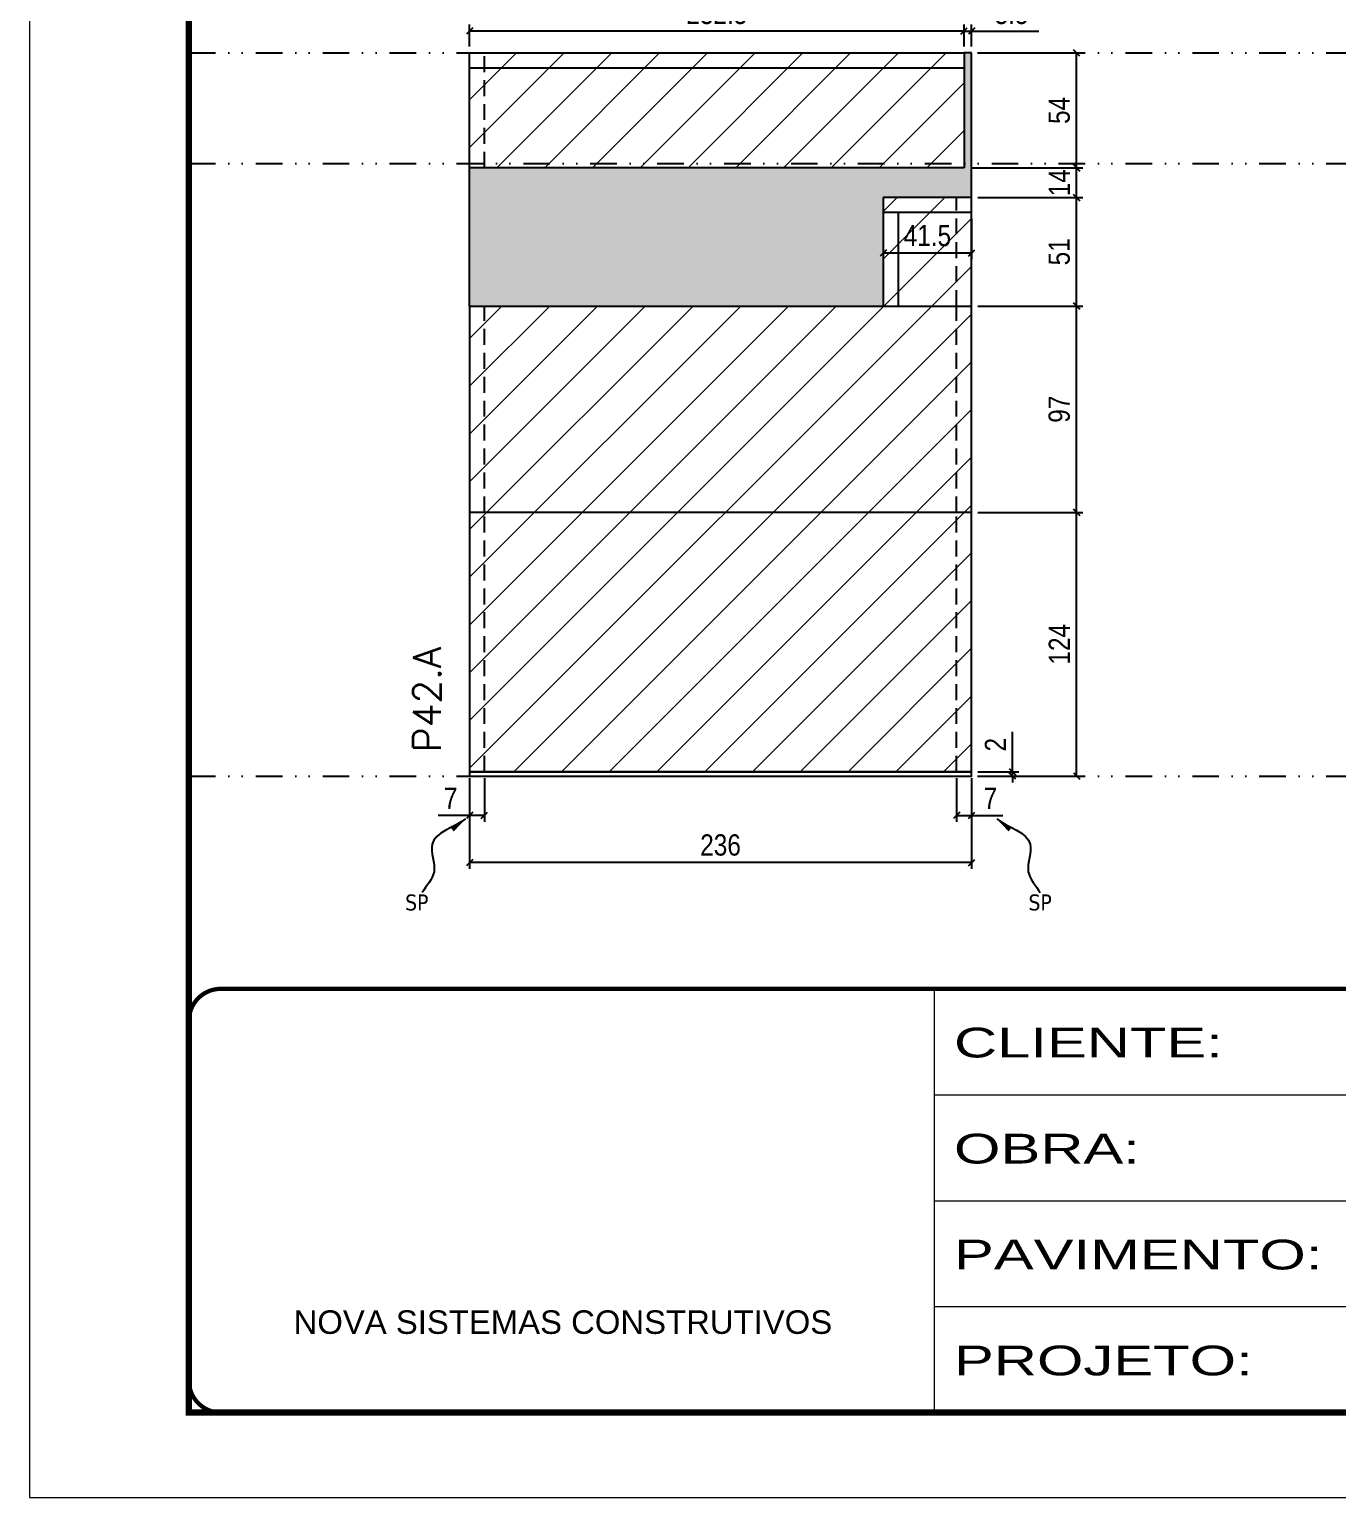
# Model space of a CAD drawing. Extents: x 14400 to 24104, y -21631 to 6985.
# Drawn here: x 19168 to 19783, y -5551 to -4861 of the extents above; entities that cross this region are included whole.
import ezdxf

# ---------------------------------------------------------------- set-up
doc = ezdxf.new("R2010")
doc.units = 0
for name, pattern in [('CONTINUO', [0]), ('DASHED', [0.75, 0.5, -0.25]), ('DIVIDE2', [0.625, 0.25, -0.125, 0, -0.125, 0, -0.125]), ('HIDDEN', [0.375, 0.25, -0.125])]:
    doc.linetypes.add(name, pattern=pattern)
for name, color, linetype in [('COTA', 241, 'Continuous'), ('Nível', 160, 'Continuous'), ('Painéis', 200, 'Continuous'), ('SARR_2.2x7', 40, 'Continuous'), ('texto', 7, 'Continuous')]:
    doc.layers.add(name, color=color, linetype=linetype)
for name, color, linetype, lineweight in [('Folhas', 255, 'Continuous', 9), ('Hachura', 251, 'Continuous', 9), ('SARRAFO DE PRESSAO', 251, 'DASHED', 9), ('Texto Seção', 7, 'Continuous', 15)]:
    doc.layers.add(name, color=color, linetype=linetype, lineweight=lineweight)
doc.styles.add('ARIAL', font='arial.ttf')
doc.styles.add('COTA TECNICA', font='techl___.ttf', dxfattribs={"height": 10})
doc.styles.add('COTA TECNICA-50', font='techl___.ttf', dxfattribs={"height": 10})
doc.styles.add('REGUA-120', font='ROMANS.shx', dxfattribs={"height": 15})
doc.styles.get("Standard").update_dxf_attribs({"font": 'arial.ttf'})
doc.styles.add('Tecnologia', font='')
doc.styles.get('Tecnologia').set_extended_font_data('Forgotten Futurist')
doc.dimstyles.new('COTA PAINEL-50', dxfattribs={"dimtxt": 10, "dimasz": 3, "dimexe": 3, "dimexo": 3, "dimgap": 3, "dimtad": 1, "dimdec": 1, "dimzin": 12, "dimdsep": 46, "dimtxsty": 'COTA TECNICA-50', "dimblk1": 'OBLIQUE', "dimblk2": 'OBLIQUE', "dimsah": 1, "dimcen": 0.9, "dimclrd": 4, "dimclre": 4, "dimclrt": 240, "dimadec": 1, "dimazin": 3, "dimtfac": 1, "dimtdec": 1, "dimtmove": 0, "dimatfit": 3, "dimfxl": 1, "dimtolj": 1, "dimtzin": 12, "dimarcsym": 0})
doc.dimstyles.new('PAINEL', dxfattribs={"dimtxt": 10, "dimasz": 3, "dimexe": 3, "dimexo": 3, "dimgap": 3, "dimtad": 1, "dimdec": 1, "dimzin": 12, "dimdsep": 46, "dimtxsty": 'COTA TECNICA', "dimblk1": 'OBLIQUE', "dimblk2": 'OBLIQUE', "dimsah": 1, "dimcen": 0.9, "dimclrd": 4, "dimclre": 4, "dimclrt": 240, "dimadec": 1, "dimazin": 3, "dimtfac": 1, "dimtdec": 1, "dimtmove": 0, "dimatfit": 3, "dimfxl": 1, "dimtolj": 1, "dimtzin": 12, "dimarcsym": 0})
doc.dimstyles.get("Standard").update_dxf_attribs({"dimtxt": 0.18, "dimasz": 0.18, "dimexe": 0.18, "dimexo": 0.0625, "dimgap": 0.09, "dimtad": 0, "dimtih": 1, "dimtoh": 1, "dimdec": 4, "dimzin": 0, "dimdsep": 46, "dimtxsty": 'Standard', "dimcen": 0.09, "dimadec": 0, "dimazin": 0, "dimtfac": 1, "dimtdec": 4, "dimtofl": 0, "dimtmove": 0, "dimatfit": 3, "dimfxl": 1, "dimtolj": 1, "dimtzin": 0, "dimarcsym": 0})

# ---------------------------------------------------------------- blocks, each defined once
blk = doc.blocks.new('9999999999')
at = {"color": 30, "linetype": 'CONTINUO'}
for p, q in [((98564.56, 34230.21), (98564.56, 34429.45)), ((98564.56, 34379.64), (99583.98, 34379.64)), ((98564.56, 34329.83), (99487.98, 34329.83)), ((98564.56, 34280.02), (99487.98, 34280.02))]:
    blk.add_line(p, q, dxfattribs=at)
at = {"color": 30, "linetype": 'CONTINUO', "const_width": 2}
blk.add_lwpolyline([(99583.98, 34230.21), (99583.98, 34414.45, 0.414214), (99568.98, 34429.45), (98228.98, 34429.45, 0.414214), (98213.98, 34414.45), (98213.98, 34245.21, 0.414214), (98228.98, 34230.21), (99583.98, 34230.21)], format="xyb", dxfattribs=at)
at = {"layer": 'Folhas'}
blk.add_lwpolyline([(98138.98, 34190.21), (99623.98, 34190.21), (99623.98, 35240.21), (98138.98, 35240.21)], close=True, dxfattribs=at)
at = {"layer": 'Folhas', "color": 30, "const_width": 3}
blk.add_lwpolyline([(98213.98, 34230.21), (99583.98, 34230.21), (99583.98, 35200.21), (98213.98, 35200.21)], close=True, dxfattribs=at)
at = {"color": 7, "linetype": 'Continuous', "ltscale": 5, "style": 'ARIAL'}
blk.add_text('NOVA SISTEMAS CONSTRUTIVOS', height=11.0592, dxfattribs=at).set_placement((98263.19, 34267.21))
at = {"layer": 'Folhas', "color": 7, "style": 'Tecnologia', "width": 1.5}
for s, p in [('CLIENTE:', (98573.65, 34397.17)), ('OBRA:', (98573.65, 34347.31)), ('PAVIMENTO:', (98573.65, 34297.5)), ('PROJETO:', (98573.65, 34247.69))]:
    blk.add_text(s, height=14, dxfattribs=at).set_placement(p)
blk = doc.blocks.new('_Oblique')
at = {"color": 0, "linetype": 'ByBlock', "lineweight": -2}
blk.add_line((-0.5, -0.5), (0.5, 0.5), dxfattribs=at)
blk = doc.blocks.new('*D2137')
at = {"layer": 'COTA', "color": 4, "lineweight": -2, "transparency": 16777216}
for p, q in [((19375.39, -5212.74), (19375.39, -5255.42)), ((19611.39, -5212.74), (19611.39, -5255.42)), ((19611.39, -5252.42), (19375.39, -5252.42))]:
    blk.add_line(p, q, dxfattribs=at)
at = {"layer": 'Defpoints', "color": 0, "transparency": 16777216}
for p in [(19375.39, -5209.74), (19611.39, -5209.74), (19375.39, -5252.42)]:
    blk.add_point(p, dxfattribs=at)
at = {"layer": 'COTA', "color": 4, "lineweight": -2, "transparency": 16777216, "xscale": 3, "yscale": 3, "zscale": 3, "rotation": 180}
blk.add_blockref('_Oblique', (19375.39, -5252.42), dxfattribs=at)
at = {"layer": 'COTA', "color": 4, "lineweight": -2, "transparency": 16777216, "xscale": 3, "yscale": 3, "zscale": 3}
blk.add_blockref('_Oblique', (19611.39, -5252.42), dxfattribs=at)
at = {"layer": 'COTA', "color": 240, "transparency": 16777216, "insert": (19493.39, -5244.2), "char_height": 10, "attachment_point": 5, "style": 'COTA TECNICA'}
blk.add_mtext('\\A1;236', dxfattribs=at)
blk = doc.blocks.new('*D2138')
at = {"layer": 'COTA', "color": 4, "lineweight": -2, "transparency": 16777216}
for p, q in [((19604.39, -5212.74), (19604.39, -5233.25)), ((19611.39, -5214.74), (19611.39, -5233.25)), ((19604.39, -5230.25), (19611.39, -5230.25)), ((19611.39, -5230.25), (19626.12, -5230.25))]:
    blk.add_line(p, q, dxfattribs=at)
at = {"layer": 'Defpoints', "color": 0, "transparency": 16777216}
for p in [(19604.39, -5209.74), (19611.39, -5211.74), (19611.39, -5230.25)]:
    blk.add_point(p, dxfattribs=at)
at = {"layer": 'COTA', "color": 4, "lineweight": -2, "transparency": 16777216, "xscale": 3, "yscale": 3, "zscale": 3, "rotation": 180}
blk.add_blockref('_Oblique', (19604.39, -5230.25), dxfattribs=at)
at = {"layer": 'COTA', "color": 4, "lineweight": -2, "transparency": 16777216, "xscale": 3, "yscale": 3, "zscale": 3}
blk.add_blockref('_Oblique', (19611.39, -5230.25), dxfattribs=at)
at = {"layer": 'COTA', "color": 240, "transparency": 16777216, "insert": (19620.25, -5222.18), "char_height": 10, "attachment_point": 5, "style": 'COTA TECNICA-50'}
blk.add_mtext('\\A1;7', dxfattribs=at)
blk = doc.blocks.new('*D2139')
at = {"layer": 'COTA', "color": 4, "lineweight": -2, "transparency": 16777216}
for p, q in [((19375.39, -5214.74), (19375.39, -5233.25)), ((19382.39, -5212.74), (19382.39, -5233.25)), ((19375.39, -5230.25), (19360.66, -5230.25)), ((19382.39, -5230.25), (19375.39, -5230.25))]:
    blk.add_line(p, q, dxfattribs=at)
at = {"layer": 'Defpoints', "color": 0, "transparency": 16777216}
for p in [(19375.39, -5211.74), (19382.39, -5209.74), (19375.39, -5230.25)]:
    blk.add_point(p, dxfattribs=at)
at = {"layer": 'COTA', "color": 4, "lineweight": -2, "transparency": 16777216, "xscale": 3, "yscale": 3, "zscale": 3, "rotation": 180}
blk.add_blockref('_Oblique', (19375.39, -5230.25), dxfattribs=at)
at = {"layer": 'COTA', "color": 4, "lineweight": -2, "transparency": 16777216, "xscale": 3, "yscale": 3, "zscale": 3}
blk.add_blockref('_Oblique', (19382.39, -5230.25), dxfattribs=at)
at = {"layer": 'COTA', "color": 240, "transparency": 16777216, "insert": (19366.52, -5222.18), "char_height": 10, "attachment_point": 5, "style": 'COTA TECNICA-50'}
blk.add_mtext('\\A1;7', dxfattribs=at)
blk = doc.blocks.new('*D2145')
at = {"layer": 'COTA', "color": 4, "linetype": 'ByBlock', "lineweight": -2, "transparency": 16777216}
for p, q in [((19614.39, -5087.74), (19663.76, -5087.74)), ((19660.76, -5211.74), (19660.76, -5087.74)), ((19614.39, -5211.74), (19663.76, -5211.74))]:
    blk.add_line(p, q, dxfattribs=at)
at = {"layer": 'Defpoints', "color": 0, "linetype": 'ByBlock', "transparency": 16777216}
for p in [(19611.39, -5087.74), (19660.76, -5087.74), (19611.39, -5211.74)]:
    blk.add_point(p, dxfattribs=at)
at = {"layer": 'COTA', "color": 4, "linetype": 'ByBlock', "lineweight": -2, "transparency": 16777216, "xscale": 3, "yscale": 3, "zscale": 3}
for p, rotation in [((19660.76, -5087.74), 90), ((19660.76, -5211.74), 270)]:
    blk.add_blockref('_Oblique', p, dxfattribs=dict(at, rotation=rotation))
at = {"layer": 'COTA', "color": 240, "linetype": 'ByBlock', "transparency": 16777216, "insert": (19652.68, -5149.74), "char_height": 10, "attachment_point": 5, "rotation": 90, "style": 'COTA TECNICA'}
blk.add_mtext('\\A1;124', dxfattribs=at)
blk = doc.blocks.new('*D2140')
at = {"layer": 'COTA', "color": 4, "lineweight": -2, "transparency": 16777216}
for p, q in [((19630.65, -5209.74), (19630.65, -5190.94)), ((19614.39, -5209.74), (19633.65, -5209.74)), ((19614.39, -5211.74), (19633.65, -5211.74)), ((19630.65, -5211.74), (19630.65, -5209.74)), ((19630.65, -5211.74), (19630.65, -5214.74))]:
    blk.add_line(p, q, dxfattribs=at)
at = {"layer": 'Defpoints', "color": 0, "transparency": 16777216}
for p in [(19611.39, -5209.74), (19611.39, -5211.74), (19630.65, -5211.74)]:
    blk.add_point(p, dxfattribs=at)
at = {"layer": 'COTA', "color": 4, "lineweight": -2, "transparency": 16777216, "xscale": 3, "yscale": 3, "zscale": 3}
for p, rotation in [((19630.65, -5209.74), 270), ((19630.65, -5211.74), 90)]:
    blk.add_blockref('_Oblique', p, dxfattribs=dict(at, rotation=rotation))
at = {"layer": 'COTA', "color": 240, "transparency": 16777216, "insert": (19622.65, -5196.99), "char_height": 10, "attachment_point": 5, "rotation": 90, "style": 'COTA TECNICA-50'}
blk.add_mtext('\\A1;2', dxfattribs=at)
blk = doc.blocks.new('*D2146')
at = {"layer": 'COTA', "color": 4, "linetype": 'ByBlock', "lineweight": -2, "transparency": 16777216}
for p, q in [((19614.39, -5087.74), (19663.76, -5087.74)), ((19660.76, -5211.74), (19660.76, -5087.74)), ((19614.39, -5211.74), (19663.76, -5211.74))]:
    blk.add_line(p, q, dxfattribs=at)
at = {"layer": 'Defpoints', "color": 0, "linetype": 'ByBlock', "transparency": 16777216}
for p in [(19611.39, -5087.74), (19660.76, -5087.74), (19611.39, -5211.74)]:
    blk.add_point(p, dxfattribs=at)
at = {"layer": 'COTA', "color": 4, "linetype": 'ByBlock', "lineweight": -2, "transparency": 16777216, "xscale": 3, "yscale": 3, "zscale": 3}
for p, rotation in [((19660.76, -5087.74), 90), ((19660.76, -5211.74), 270)]:
    blk.add_blockref('_Oblique', p, dxfattribs=dict(at, rotation=rotation))
at = {"layer": 'COTA', "color": 240, "linetype": 'ByBlock', "transparency": 16777216, "insert": (19652.68, -5149.74), "char_height": 10, "attachment_point": 5, "rotation": 90, "style": 'COTA TECNICA'}
blk.add_mtext('\\A1;124', dxfattribs=at)
blk = doc.blocks.new('*D2147')
at = {"layer": 'COTA', "color": 4, "lineweight": -2, "transparency": 16777216}
for p, q in [((19614.39, -4990.74), (19663.76, -4990.74)), ((19660.76, -5087.74), (19660.76, -4990.74)), ((19614.39, -5087.74), (19663.76, -5087.74))]:
    blk.add_line(p, q, dxfattribs=at)
at = {"layer": 'Defpoints', "color": 0, "transparency": 16777216}
for p in [(19611.39, -4990.74), (19660.76, -4990.74), (19611.39, -5087.74)]:
    blk.add_point(p, dxfattribs=at)
at = {"layer": 'COTA', "color": 4, "lineweight": -2, "transparency": 16777216, "xscale": 3, "yscale": 3, "zscale": 3}
for p, rotation in [((19660.76, -4990.74), 90), ((19660.76, -5087.74), 270)]:
    blk.add_blockref('_Oblique', p, dxfattribs=dict(at, rotation=rotation))
at = {"layer": 'COTA', "color": 240, "transparency": 16777216, "insert": (19652.65, -5039.24), "char_height": 10, "attachment_point": 5, "rotation": 90, "style": 'COTA TECNICA'}
blk.add_mtext('\\A1;97', dxfattribs=at)
blk = doc.blocks.new('*D2141')
at = {"layer": 'COTA', "color": 4, "lineweight": -2, "transparency": 16777216}
for p, q in [((19614.39, -4871.74), (19663.76, -4871.74)), ((19660.76, -4925.74), (19660.76, -4871.74)), ((19610.89, -4925.74), (19663.76, -4925.74))]:
    blk.add_line(p, q, dxfattribs=at)
at = {"layer": 'Defpoints', "color": 0, "transparency": 16777216}
for p in [(19611.39, -4871.74), (19660.76, -4871.74), (19607.89, -4925.74)]:
    blk.add_point(p, dxfattribs=at)
at = {"layer": 'COTA', "color": 4, "lineweight": -2, "transparency": 16777216, "xscale": 3, "yscale": 3, "zscale": 3}
for p, rotation in [((19660.76, -4871.74), 90), ((19660.76, -4925.74), 270)]:
    blk.add_blockref('_Oblique', p, dxfattribs=dict(at, rotation=rotation))
at = {"layer": 'COTA', "color": 240, "transparency": 16777216, "insert": (19652.65, -4898.74), "char_height": 10, "attachment_point": 5, "rotation": 90, "style": 'COTA TECNICA'}
blk.add_mtext('\\A1;54', dxfattribs=at)
blk = doc.blocks.new('*D2142')
at = {"layer": 'COTA', "color": 4, "lineweight": -2, "transparency": 16777216}
for p, q in [((19607.89, -4868.74), (19607.89, -4858.41)), ((19611.39, -4868.74), (19611.39, -4858.41)), ((19607.89, -4861.41), (19604.89, -4861.41)), ((19607.89, -4861.41), (19611.39, -4861.41)), ((19611.39, -4861.41), (19642.99, -4861.41))]:
    blk.add_line(p, q, dxfattribs=at)
at = {"layer": 'Defpoints', "color": 0, "transparency": 16777216}
for p in [(19611.39, -4861.41), (19607.89, -4871.74), (19611.39, -4871.74)]:
    blk.add_point(p, dxfattribs=at)
at = {"layer": 'COTA', "color": 4, "lineweight": -2, "transparency": 16777216, "xscale": 3, "yscale": 3, "zscale": 3}
blk.add_blockref('_Oblique', (19607.89, -4861.41), dxfattribs=at)
at = {"layer": 'COTA', "color": 4, "lineweight": -2, "transparency": 16777216, "xscale": 3, "yscale": 3, "zscale": 3, "rotation": 180}
blk.add_blockref('_Oblique', (19611.39, -4861.41), dxfattribs=at)
at = {"layer": 'COTA', "color": 240, "transparency": 16777216, "insert": (19630.19, -4853.2), "char_height": 10, "attachment_point": 5, "style": 'COTA TECNICA'}
blk.add_mtext('\\A1;3.5', dxfattribs=at)
blk = doc.blocks.new('*D2143')
at = {"layer": 'COTA', "color": 4, "lineweight": -2, "transparency": 16777216}
for p, q in [((19375.39, -4868.74), (19375.39, -4858.41)), ((19607.89, -4868.74), (19607.89, -4858.41)), ((19607.89, -4861.41), (19375.39, -4861.41))]:
    blk.add_line(p, q, dxfattribs=at)
at = {"layer": 'Defpoints', "color": 0, "transparency": 16777216}
for p in [(19375.39, -4861.41), (19375.39, -4871.74), (19607.89, -4871.74)]:
    blk.add_point(p, dxfattribs=at)
at = {"layer": 'COTA', "color": 4, "lineweight": -2, "transparency": 16777216, "xscale": 3, "yscale": 3, "zscale": 3, "rotation": 180}
blk.add_blockref('_Oblique', (19375.39, -4861.41), dxfattribs=at)
at = {"layer": 'COTA', "color": 4, "lineweight": -2, "transparency": 16777216, "xscale": 3, "yscale": 3, "zscale": 3}
blk.add_blockref('_Oblique', (19607.89, -4861.41), dxfattribs=at)
at = {"layer": 'COTA', "color": 240, "transparency": 16777216, "insert": (19491.64, -4853.2), "char_height": 10, "attachment_point": 5, "style": 'COTA TECNICA'}
blk.add_mtext('\\A1;232.5', dxfattribs=at)
blk = doc.blocks.new('*D2144')
at = {"layer": 'COTA', "color": 4, "lineweight": -2, "transparency": 16777216}
for p, q in [((19569.89, -4949.74), (19569.89, -4968.74)), ((19611.39, -4949.74), (19611.39, -4968.74)), ((19569.89, -4965.74), (19611.39, -4965.74))]:
    blk.add_line(p, q, dxfattribs=at)
at = {"layer": 'Defpoints', "color": 0, "transparency": 16777216}
for p in [(19569.89, -4946.74), (19611.39, -4946.74), (19611.39, -4965.74)]:
    blk.add_point(p, dxfattribs=at)
at = {"layer": 'COTA', "color": 4, "lineweight": -2, "transparency": 16777216, "xscale": 3, "yscale": 3, "zscale": 3, "rotation": 180}
blk.add_blockref('_Oblique', (19569.89, -4965.74), dxfattribs=at)
at = {"layer": 'COTA', "color": 4, "lineweight": -2, "transparency": 16777216, "xscale": 3, "yscale": 3, "zscale": 3}
blk.add_blockref('_Oblique', (19611.39, -4965.74), dxfattribs=at)
at = {"layer": 'COTA', "color": 240, "transparency": 16777216, "insert": (19590.64, -4957.63), "char_height": 10, "attachment_point": 5, "style": 'COTA TECNICA'}
blk.add_mtext('\\A1;41.5', dxfattribs=at)
blk = doc.blocks.new('*D2170')
at = {"layer": 'COTA', "color": 4, "lineweight": -2, "transparency": 16777216}
for p, q in [((19614.39, -4939.74), (19663.76, -4939.74)), ((19660.76, -4990.74), (19660.76, -4939.74)), ((19614.39, -4990.74), (19663.76, -4990.74))]:
    blk.add_line(p, q, dxfattribs=at)
at = {"layer": 'Defpoints', "color": 0, "transparency": 16777216}
for p in [(19611.39, -4939.74), (19660.76, -4939.74), (19611.39, -4990.74)]:
    blk.add_point(p, dxfattribs=at)
at = {"layer": 'COTA', "color": 4, "lineweight": -2, "transparency": 16777216, "xscale": 3, "yscale": 3, "zscale": 3}
for p, rotation in [((19660.76, -4939.74), 90), ((19660.76, -4990.74), 270)]:
    blk.add_blockref('_Oblique', p, dxfattribs=dict(at, rotation=rotation))
at = {"layer": 'COTA', "color": 240, "transparency": 16777216, "insert": (19652.65, -4965.24), "char_height": 10, "attachment_point": 5, "rotation": 90, "style": 'COTA TECNICA'}
blk.add_mtext('\\A1;51', dxfattribs=at)
blk = doc.blocks.new('*D2171')
at = {"layer": 'COTA', "color": 4, "lineweight": -2, "transparency": 16777216}
for p, q in [((19610.89, -4925.74), (19663.76, -4925.74)), ((19660.76, -4939.74), (19660.76, -4925.74)), ((19614.39, -4939.74), (19663.76, -4939.74))]:
    blk.add_line(p, q, dxfattribs=at)
at = {"layer": 'Defpoints', "color": 0, "transparency": 16777216}
for p in [(19607.89, -4925.74), (19660.76, -4925.74), (19611.39, -4939.74)]:
    blk.add_point(p, dxfattribs=at)
at = {"layer": 'COTA', "color": 4, "lineweight": -2, "transparency": 16777216, "xscale": 3, "yscale": 3, "zscale": 3}
for p, rotation in [((19660.76, -4925.74), 90), ((19660.76, -4939.74), 270)]:
    blk.add_blockref('_Oblique', p, dxfattribs=dict(at, rotation=rotation))
at = {"layer": 'COTA', "color": 240, "transparency": 16777216, "insert": (19652.68, -4932.74), "char_height": 10, "attachment_point": 5, "rotation": 90, "style": 'COTA TECNICA'}
blk.add_mtext('\\A1;14', dxfattribs=at)

msp = doc.modelspace()

# ---------------------------------------------------------------- hatches: boundary and pattern name
at = {"layer": 'COTA'}
h = msp.add_hatch(dxfattribs=at)
h.set_pattern_fill('AR-CONC', color=256, scale=0.03)
h.set_pattern_definition([(50, (-427.2473, -1148.575), (5.4655401, -0.4781726), [0.5715, -6.2865]), (355, (-427.2473, -1148.575), (-1.0573026, 5.7317054), [0.4572, -5.0292175]), (100.451445, (-426.792, -1148.615), (4.4082374, 5.2535326), [0.4857003, -5.3427073]), (46.1842, (-427.2473, -1147.051), (8.1323712, -1.2612698), [0.85725, -9.42975]), (96.635558, (-426.57, -1147.156), (7.122124, 7.4227837), [0.7285507, -8.0140682]), (351.18415, (-427.247, -1147.051), (7.122124, 7.4227837), [0.685799, -7.543792]), (21, (-426.4853, -1147.432), (4.5484317, -3.0679559), [0.5715, -6.2865]), (326, (-426.4853, -1147.432), (1.8540609, 5.525639), [0.4572, -5.0292]), (71.451445, (-426.1063, -1147.688), (6.4024926, 2.457683), [0.4857003, -5.3426981]), (37.5, (-427.2473, -1148.5751), (0.0926581, 2.53665117), [0, -4.96824, 0, -5.1054, 0, -5.04825]), (7.5, (-427.2473, -1148.575), (2.00458988, 3.00541724), [0, -2.91084, 0, -4.85394, 0, -1.92405]), (327.5, (-428.9466, -1148.5751), (4.06771786, -0.17186232), [0, -1.905, 0, -5.9436, 0, -7.8867]), (317.5, (-429.7086, -1148.575), (4.44387544, 0.7627947), [0, -2.4765, 0, -3.94716, 0, -5.6007])])
h.paths.add_polyline_path([(19375.39, -4925.74), (19607.89, -4925.74), (19607.89, -4923.74), (19611.39, -4923.74), (19611.39, -4939.74), (19569.89, -4939.74), (19569.89, -4990.74), (19375.39, -4990.74)])
h.paths.add_polyline_path([(19607.89, -4871.74), (19611.39, -4871.74), (19611.39, -4911.74), (19607.89, -4911.74)])
h.paths.add_polyline_path([(19607.89, -4911.74), (19611.39, -4911.74), (19611.39, -4923.74), (19607.89, -4923.74)])
at = {"layer": 'Hachura', "linetype": 'ByBlock'}
h = msp.add_hatch(dxfattribs=at)
h.set_pattern_fill('ANSI31', color=256, scale=5)
h.paths.add_polyline_path([(19607.89, -4871.74), (19375.39, -4871.74), (19375.39, -4925.74), (19607.89, -4925.74)])
h = msp.add_hatch(dxfattribs=at)
h.set_pattern_fill('ANSI31', color=256, scale=5)
h.paths.add_polyline_path([(19611.39, -4939.74), (19569.89, -4939.74), (19569.89, -4990.74), (19611.39, -4990.74)])
h.paths.add_polyline_path([(19611.39, -4990.74), (19569.89, -4990.74), (19375.39, -4990.74), (19375.39, -5087.74), (19611.39, -5087.74)])
h.paths.add_polyline_path([(19611.39, -5087.74), (19375.39, -5087.74), (19375.39, -5209.74), (19611.39, -5209.74)])
h.paths.add_polyline_path([(20067.39, -5087.74), (19831.39, -5087.74), (19831.39, -5209.74), (20067.39, -5209.74)])
h.paths.add_polyline_path([(20067.39, -4990.74), (19831.39, -4990.74), (19831.39, -5087.74), (20067.39, -5087.74)])
h.paths.add_polyline_path([(19991.39, -4939.74), (19860.39, -4939.74), (19860.39, -4990.74), (19991.39, -4990.74)])

# ---------------------------------------------------------------- linework, layer by layer
at = {"layer": 'COTA'}
for p, q in [((19611.39, -4871.74), (19607.89, -4871.74)), ((19611.39, -4939.74), (19611.39, -4871.74)), ((19375.39, -4990.74), (19375.39, -4925.74))]:
    msp.add_line(p, q, dxfattribs=at)
at = {"layer": 'Nível', "color": 4, "linetype": 'DIVIDE2', "ltscale": 50}
for p, q in [((19243.47, -4871.74), (20613.47, -4871.74)), ((19243.47, -4923.74), (20613.47, -4923.74)), ((19243.47, -5211.74), (20613.47, -5211.74)), ((19243.47, -5211.74), (20613.47, -5211.74))]:
    msp.add_line(p, q, dxfattribs=at)
at = {"layer": 'Painéis'}
for p, q in [((19375.39, -4925.74), (19375.39, -4871.74)), ((19375.39, -4871.74), (19607.89, -4871.74)), ((19607.89, -4871.74), (19607.89, -4925.74)), ((19607.89, -4925.74), (19375.39, -4925.74)), ((19569.89, -4939.74), (19569.89, -4990.74)), ((19611.39, -4939.74), (19569.89, -4939.74)), ((19611.39, -4990.74), (19611.39, -4939.74)), ((19375.39, -4990.74), (19375.39, -5209.74)), ((19375.39, -4990.74), (19611.39, -4990.74)), ((19611.39, -5209.74), (19611.39, -4990.74)), ((19611.39, -5087.74), (19375.39, -5087.74)), ((19375.39, -5209.74), (19611.39, -5209.74))]:
    msp.add_line(p, q, dxfattribs=at)
msp.add_lwpolyline([(19611.39, -5209.74), (19375.39, -5209.74), (19375.39, -5211.74), (19611.39, -5211.74)], close=True, dxfattribs=at)
at = {"layer": 'SARR_2.2x7', "linetype": 'HIDDEN', "ltscale": 30}
for p, q in [((19382.39, -4925.74), (19382.39, -4871.74)), ((19604.39, -4990.74), (19604.39, -4939.74)), ((19382.39, -5087.74), (19382.39, -4990.74)), ((19604.39, -5087.74), (19604.39, -4990.74)), ((19382.39, -5209.74), (19382.39, -5087.74)), ((19604.39, -5209.74), (19604.39, -5087.74))]:
    msp.add_line(p, q, dxfattribs=at)
at = {"layer": 'SARR_2.2x7'}
for p, q in [((19375.39, -4878.74), (19607.89, -4878.74)), ((19611.39, -4946.74), (19569.89, -4946.74)), ((19576.89, -4946.74), (19576.89, -4990.74))]:
    msp.add_line(p, q, dxfattribs=at)

# ---------------------------------------------------------------- block references
at = {"layer": 'SARRAFO DE PRESSAO', "color": 6, "linetype": 'ByBlock'}
msp.add_blockref('9999999999', (-78970.51, -39741.23), dxfattribs=at)

# ---------------------------------------------------------------- texts
at = {"layer": 'texto', "color": 0, "char_height": 7.5, "attachment_point": 5}
for insert in [(19350.61, -5271.23), (19643.64, -5271.23)]:
    msp.add_mtext('{\\fTahoma|b0|i0|c0|p34;\\C4;SP}', dxfattribs=dict(at, insert=insert))
at = {"layer": 'Texto Seção', "insert": (19361.92, -5200.49), "char_height": 13, "width": 285.3299, "attachment_point": 7, "rotation": 90, "style": 'REGUA-120'}
msp.add_mtext('\\pt26;P42.A', dxfattribs=at)

# ---------------------------------------------------------------- dimensions: what is measured, and where the dimension line sits
at = {"layer": 'COTA'}
for base, p1, p2, angle, dimstyle, picture, middle in [((19375.39, -4861.41), (19607.89, -4871.74), (19375.39, -4871.74), 180, 'PAINEL', '*D2143', (19491.64, -4853.2)), ((19611.39, -4861.41), (19607.89, -4871.74), (19611.39, -4871.74), 180, 'PAINEL', '*D2142', (19630.19, -4853.2)), ((19660.76, -4871.74), (19607.89, -4925.74), (19611.39, -4871.74), 90, 'PAINEL', '*D2141', (19652.65, -4898.74)), ((19660.76, -4939.74), (19611.39, -4990.74), (19611.39, -4939.74), 90, 'PAINEL', '*D2170', (19652.65, -4965.24)), ((19611.39, -4965.74), (19569.89, -4946.74), (19611.39, -4946.74), 180, 'PAINEL', '*D2144', (19590.64, -4957.63)), ((19660.76, -4990.74), (19611.39, -5087.74), (19611.39, -4990.74), 90, 'PAINEL', '*D2147', (19652.65, -5039.24)), ((19375.39, -5230.25), (19382.39, -5209.74), (19375.39, -5211.74), 180, 'COTA PAINEL-50', '*D2139', (19366.52, -5222.18))]:
    dim = msp.add_linear_dim(base=base, p1=p1, p2=p2, angle=angle, dimstyle=dimstyle, dxfattribs=at)
    dim.commit()
    dim.dimension.update_dxf_attribs({"geometry": picture, "text_midpoint": middle})
dim = msp.add_linear_dim(base=(19660.76, -4925.74), p1=(19611.39, -4939.74), p2=(19607.89, -4925.74), angle=90, dimstyle='PAINEL', override={"dimtmove": 1}, dxfattribs=at)
dim.commit()
dim.dimension.update_dxf_attribs({"geometry": '*D2171', "text_midpoint": (19660.76, -4932.74), "dimtype": 160})
at = {"layer": 'COTA', "linetype": 'ByBlock'}
for picture in ['*D2145', '*D2146']:
    dim = msp.add_aligned_dim(p1=(19611.39, -5211.74), p2=(19611.39, -5087.74), distance=-49.37, dimstyle='PAINEL', dxfattribs=at)
    dim.commit()
    dim.dimension.update_dxf_attribs({"geometry": picture, "text_midpoint": (19652.68, -5149.74)})
at = {"layer": 'COTA'}
dim = msp.add_linear_dim(base=(19630.65, -5211.74), p1=(19611.39, -5209.74), p2=(19611.39, -5211.74), angle=90, dimstyle='COTA PAINEL-50', dxfattribs=at)
dim.commit()
dim.dimension.update_dxf_attribs({"geometry": '*D2140', "text_midpoint": (19630.65, -5196.99), "dimtype": 160})
dim = msp.add_linear_dim(base=(19375.39, -5252.42), p1=(19611.39, -5209.74), p2=(19375.39, -5209.74), angle=180, dimstyle='PAINEL', override={"dimarcsym": 2}, dxfattribs=at)
dim.commit()
dim.dimension.update_dxf_attribs({"geometry": '*D2137', "text_midpoint": (19493.39, -5244.2)})
dim = msp.add_linear_dim(base=(19611.39, -5230.25), p1=(19604.39, -5209.74), p2=(19611.39, -5211.74), dimstyle='COTA PAINEL-50', dxfattribs=at)
dim.commit()
dim.dimension.update_dxf_attribs({"geometry": '*D2138', "text_midpoint": (19620.25, -5222.18)})

# ---------------------------------------------------------------- leaders
at = {"layer": 'COTA', "path_type": 1}
for points in [[(19373.56, -5231.92), (19357.78, -5243.76), (19358.7, -5256.76), (19353.15, -5266.54)], [(19623.22, -5231.92), (19639, -5243.76), (19638.08, -5256.76), (19643.63, -5266.54)]]:
    msp.add_leader(points, dimstyle='Standard', override={"dimasz": 8}, dxfattribs=at)

doc.saveas('drawing.dxf')
